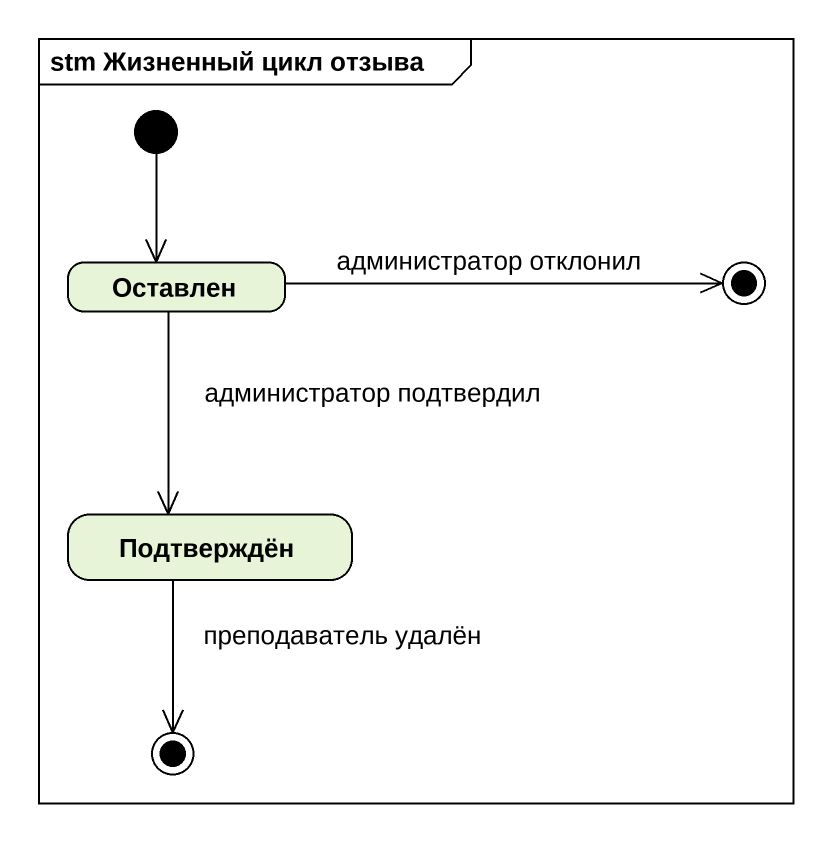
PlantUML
@startuml
mainframe stm Жизненный цикл отзыва
hide empty description
state Оставлен
state final1 <<end>>
state Подтверждён
state final2 <<end>>
[*] --> Оставлен
Оставлен -right-> final1 : администратор отклонил
Оставлен --> Подтверждён : администратор подтвердил
Подтверждён --> final2 : преподаватель удалён
@enduml
